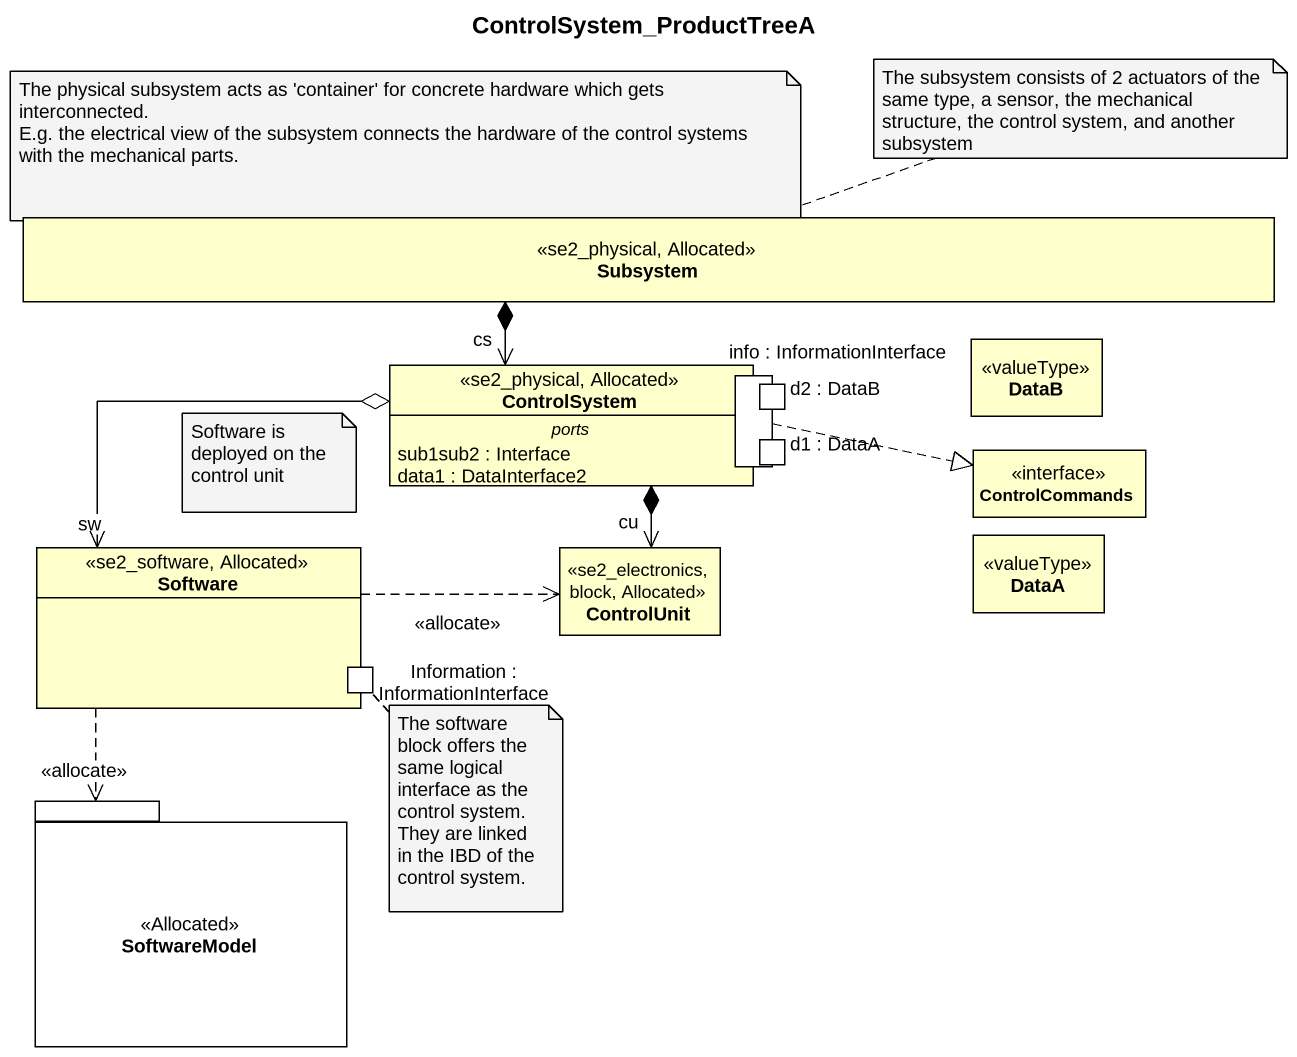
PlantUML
@startuml
title ControlSystem_ProductTreeA
allowmixing
hide circle
hide empty members
class Subsystem <<se2_physical, Allocated>>
class DataB <<valueType>>
class ControlSystem <<se2_physical, Allocated>> {
  -- ports --
  sub1sub2 : Interface
  data1 : DataInterface2
  -- ports --
  info : InformationInterface
}
rectangle "d1 : DataA" as d1_DataA
rectangle "d2 : DataB" as d2_DataB
interface ControlCommands
rectangle Software <<se2_software, Allocated>> {
  port "Information : InformationInterface" as Information
}
class ControlUnit <<se2_electronics, block, Allocated>>
class DataA <<valueType>>
package SoftwareModel <<Allocated>> {
}
Subsystem *--> "cs" ControlSystem
ControlSystem o-left-> "sw" Software
ControlSystem *--> "cu" ControlUnit
ControlSystem .right.|> ControlCommands
Software .right.> ControlUnit : <<allocate>>
Software ..> SoftwareModel : <<allocate>>
note left of Subsystem
  The physical subsystem acts as 'container' for concrete hardware which gets interconnected.
  E.g. the electrical view of the subsystem connects the hardware of the control systems with the mechanical parts.
end note
note right of Subsystem : The subsystem consists of 2 actuators of the same type, a sensor, the mechanical structure, the control system, and another subsystem
note as N3
  Software is deployed on the control unit
end note
note as N4
  The software block offers the same logical interface as the control system.
  They are linked in the IBD of the control system.
end note
N4 .. Information
@enduml
